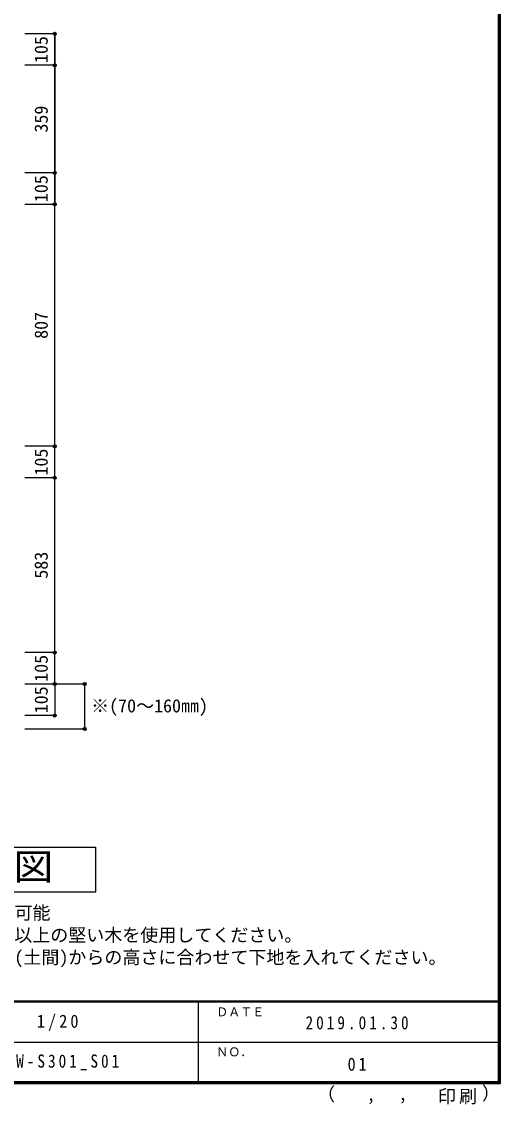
# Model space of a CAD drawing. Units: millimetres at full size, sheet at 1:20. Extents: x -3893 to 3907, y -2871 to 2783.
# Drawn here: x 2312 to 3907, y -2871 to 740 of the extents above; entities that cross this region are included whole.
import ezdxf
from ezdxf.enums import TextEntityAlignment as Align

# ---------------------------------------------------------------- set-up
doc = ezdxf.new("R2010")
doc.units = ezdxf.units.MM
doc.header["$LTSCALE"] = 20
doc.header["$PDMODE"] = 32
doc.header["$PDSIZE"] = 10
for name, color, linetype in [('0-A_文字', 7, 'Continuous'), ('0-B_寸法', 7, 'Continuous'), ('F-1_枠', 6, 'Continuous'), ('F-A_文字', 7, 'Continuous')]:
    doc.layers.add(name, color=color, linetype=linetype)
doc.styles.add('ＭＳ ゴシック', font='')
doc.styles.get('ＭＳ ゴシック').set_extended_font_data('MS Gothic')

msp = doc.modelspace()

# ---------------------------------------------------------------- linework, layer by layer
at = {"layer": '0-A_文字'}
for p, q in [((1518.11, -2013.79), (2558.11, -2013.79)), ((2558.11, -2013.79), (2558.11, -2163.79)), ((2558.11, -2163.79), (1518.11, -2163.79))]:
    msp.add_line(p, q, dxfattribs=at)
at = {"layer": '0-B_寸法', "color": 4}
for p, q in [((2421.61, 699.71), (2321.61, 699.71)), ((2421.61, 699.71), (2321.61, 699.71)), ((2421.61, 699.71), (2421.61, 594.71)), ((2421.61, 594.71), (2421.61, 699.71)), ((2421.61, 594.71), (2321.61, 594.71)), ((2421.61, 594.71), (2321.61, 594.71)), ((2421.61, 594.71), (2421.61, 235.71)), ((2421.61, 235.71), (2421.61, 594.71)), ((2421.61, 235.71), (2321.61, 235.71)), ((2421.61, 235.71), (2321.61, 235.71)), ((2421.61, 235.71), (2421.61, 130.71)), ((2421.61, 130.71), (2421.61, 235.71)), ((2421.61, 130.71), (2321.61, 130.71)), ((2421.61, 130.71), (2321.61, 130.71)), ((2421.61, 130.71), (2321.61, 130.71)), ((2421.61, -676.29), (2421.61, 130.71)), ((2421.61, -676.29), (2321.61, -676.29)), ((2421.61, -781.29), (2421.61, -676.29)), ((2421.61, -781.29), (2321.61, -781.29)), ((2421.61, -1364.29), (2421.61, -781.29)), ((2421.61, -1364.29), (2321.61, -1364.29)), ((2421.61, -1469.29), (2421.61, -1364.29)), ((2421.61, -1469.29), (2321.61, -1469.29)), ((2521.61, -1469.29), (2321.61, -1469.29)), ((2421.61, -1469.29), (2321.61, -1469.29)), ((2421.61, -1469.29), (2421.61, -1574.29)), ((2521.61, -1619.29), (2521.61, -1469.29)), ((2421.61, -1574.29), (2321.61, -1574.29)), ((2521.61, -1619.29), (2321.61, -1619.29))]:
    msp.add_line(p, q, dxfattribs=at)
at = {"layer": '0-B_寸法'}
for p in [(2421.61, 699.71), (2421.61, 699.71), (2421.61, 594.71), (2421.61, 594.71), (2421.61, 235.71), (2421.61, 235.71), (2421.61, 130.71), (2421.61, 130.71), (2421.61, -676.29), (2421.61, -781.29), (2421.61, -1364.29), (2421.61, -1469.29), (2421.61, -1469.29), (2421.61, -1469.29), (2521.61, -1469.29), (2421.61, -1574.29), (2521.61, -1619.29)]:
    msp.add_point(p, dxfattribs=at)
at = {"layer": 'F-1_枠'}
for p, q in [((3899.95, 2783.33), (3899.95, -2803.33)), ((3903.28, 2783.33), (3903.28, -2803.33)), ((3906.61, 2783.33), (3906.61, -2803.33)), ((3906.61, -2526.67), (-3893.39, -2526.67)), ((3906.61, -2530), (-3893.39, -2530)), ((2899.95, -2530), (2899.95, -2796.67)), ((6.61, -2663.33), (3899.95, -2663.34)), ((3906.61, -2796.67), (-3893.39, -2796.67)), ((3906.61, -2800), (-3893.39, -2800)), ((3906.61, -2803.33), (-3893.39, -2803.33))]:
    msp.add_line(p, q, dxfattribs=at)

# ---------------------------------------------------------------- texts
at = {"layer": '0-A_文字', "style": 'ＭＳ ゴシック', "width": 1.1}
msp.add_text('Ａ－Ａ’断面図', height=87.98, dxfattribs=at).set_placement((1588.11, -2148.79), align=Align.BOTTOM_LEFT)
at = {"layer": '0-A_文字', "style": 'ＭＳ ゴシック'}
for s, p in [('※棚板は可動式32m/mピッチで調整可能', (1357.81, -2267.61)), ('※下地用の木桟木は105m/m×30m/m以上の堅い木を使用してください。', (1357.81, -2341.74)), ('※(70～160㎜)は参考寸法です。床(土間)からの高さに合わせて下地を入れてください。', (1357.81, -2415.88))]:
    msp.add_text(s, height=43.99, dxfattribs=at).set_placement(p, align=Align.BOTTOM_LEFT)
at = {"layer": '0-B_寸法', "style": 'ＭＳ ゴシック'}
for s, p in [('105', (2411.61, 602.21)), ('105', (2411.61, 602.21)), ('359', (2411.61, 370.21)), ('359', (2411.61, 370.21)), ('105', (2411.61, 138.21)), ('105', (2411.61, 138.21)), ('807', (2411.61, -317.79)), ('105', (2411.61, -773.79)), ('583', (2411.61, -1117.79)), ('105', (2411.61, -1461.79)), ('105', (2411.61, -1566.79))]:
    msp.add_text(s, height=43.99, rotation=90, dxfattribs=at).set_placement(p, align=Align.BOTTOM_LEFT)
msp.add_text('※(70～160㎜)', height=43.99, dxfattribs=at).set_placement((2543.02, -1577.04), align=Align.BOTTOM_LEFT)
at = {"layer": 'F-A_文字', "style": 'ＭＳ ゴシック'}
for s, height, p in [('ＤＡＴＥ', 29.33, (2959.95, -2586.67)), ('ＮＯ．', 29.33, (2959.95, -2720)), ('（', 43.99, (3295.97, -2872.21)), ('）', 43.99, (3845.55, -2869.42)), (',', 43.99, (3460.8, -2872.21)), (',', 43.99, (3566.74, -2870.35))]:
    msp.add_text(s, height=height, dxfattribs=at).set_placement(p, align=Align.BOTTOM_LEFT)
at = {"layer": 'F-A_文字', "char_height": 43.99, "attachment_point": 7, "style": 'ＭＳ ゴシック'}
for s, insert in [('\\T1.38;\\W0.9;1/20', (2362.45, -2626.67)), ('\\T1.39;\\W0.85;2019.01.30', (3257.45, -2621.67)), ('\\T1.39;\\W0.85;QBW-S301_S01', (2222.45, -2760)), ('\\T1.36;\\W0.9;01', (3397.45, -2760)), ('\\T1.17;印刷', (3698.71, -2871.28))]:
    msp.add_mtext(s, dxfattribs=dict(at, insert=insert))

doc.saveas('drawing.dxf')
